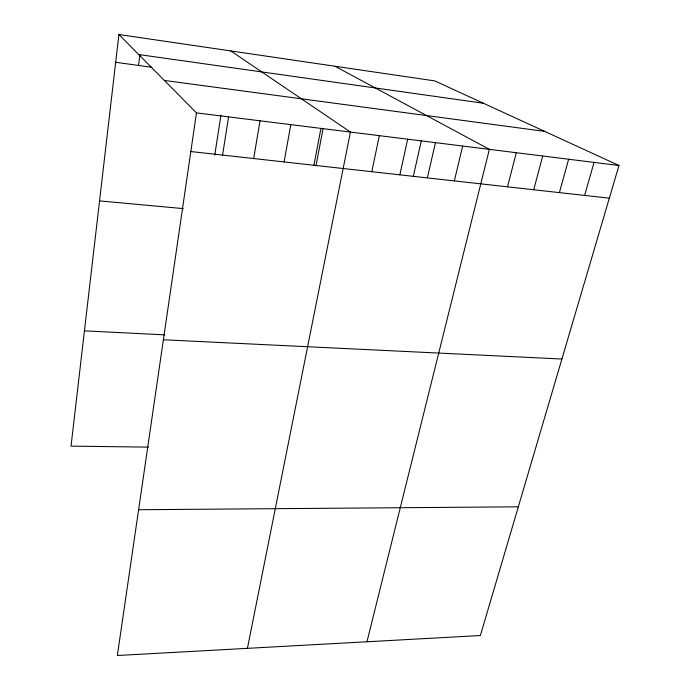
<?xml version="1.0" encoding="UTF-8"?>
<svg xmlns="http://www.w3.org/2000/svg" width="690" height="690" viewBox="0 0 690 690"><rect width="100%" height="100%" fill="white"/><g stroke="black" fill="none" stroke-linecap="round" stroke-linejoin="round"><path stroke-width="1.03" d="M118.904 34.5L196.469 112.884L117.352 655.5L480.369 635.533L618.973 165.505L434.743 80.894L118.904 34.5L71.027 446.128L148.402 447.129M138.543 65.447L139.854 54.846M214.763 155.112L220.938 115.075M222.585 155.078L228.58 116.886M253.679 158.545L260.018 120.802M284.125 161.934L290.783 124.631M313.941 165.255L320.919 128.383M316.003 165.747L323.075 128.504M247.434 648.341L350.434 132.057L230.831 50.939M371.789 171.707L379.345 135.663M399.855 174.829L407.678 139.19M413.267 176.571L421.392 140.398M427.36 177.899L435.45 142.649M454.331 180.901L462.671 146.038M366.959 641.769L489.357 149.359L334.9 66.223M507.504 186.826L516.31 152.723M533.706 189.75L542.737 156.009M559.409 192.614L568.646 159.235M584.611 195.417L594.056 162.4M138.604 509.738L518.328 506.814M163.392 339.765L561.91 359.024M84.439 330.846L164.798 334.866M99.55 200.885L183.35 208.613M190.837 151.541L609.339 198.177M196.469 112.884L618.973 165.505M164.367 80.445L544.669 131.376M115.67 62.298L151.86 67.275M138.742 54.545L483.405 103.241"/></g></svg>
